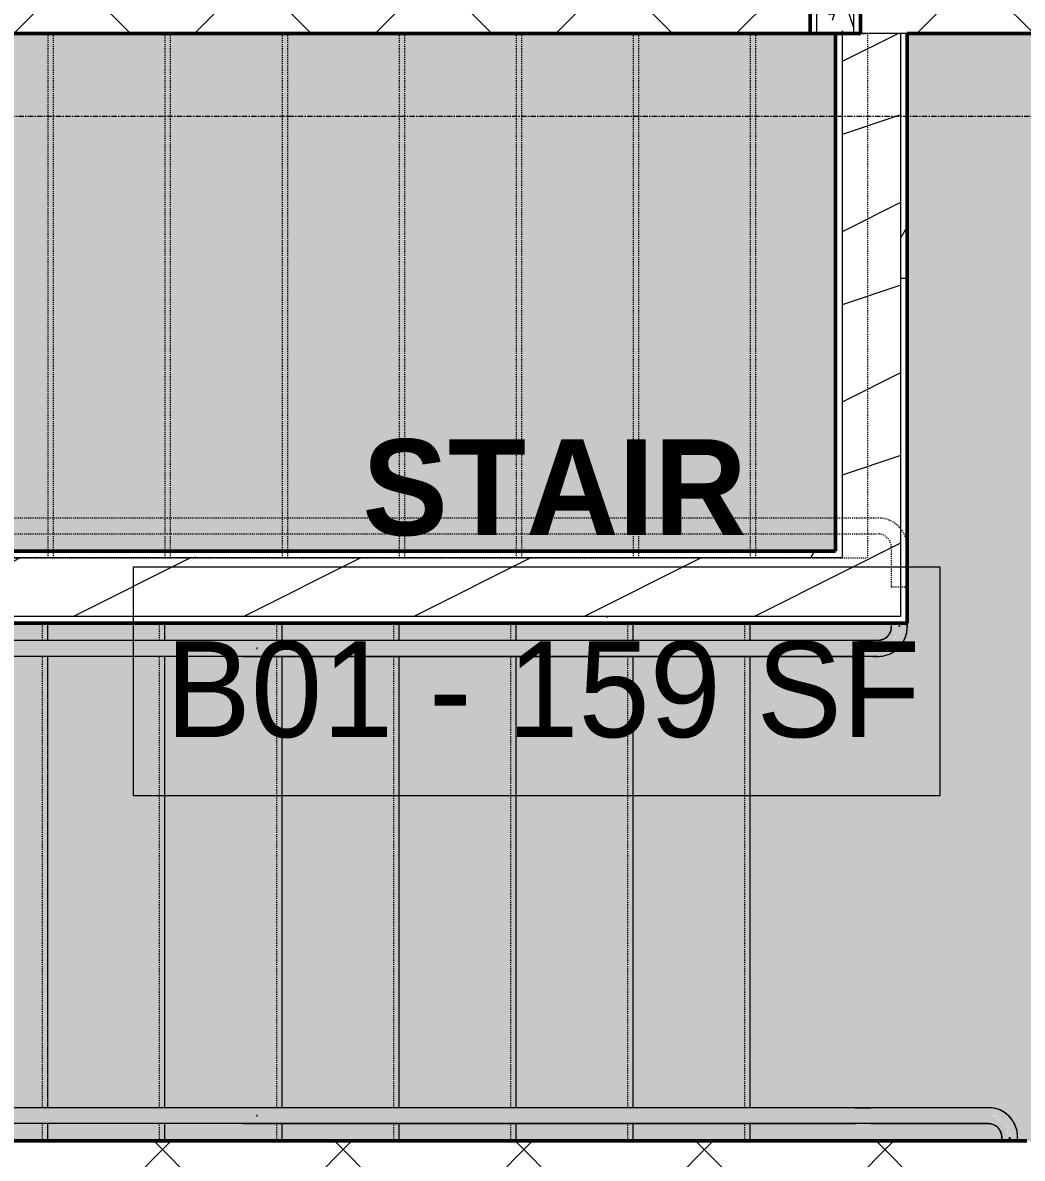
# Model space of a CAD drawing. Header units: inches. Extents: x -4218 to -1814, y 9706 to 12426.
# Drawn here: x -3729.7 to -3635.8, y 11437.4 to 11544 of the extents above; entities that cross this region are included whole.
import ezdxf

# ---------------------------------------------------------------- set-up
doc = ezdxf.new("R2010")
doc.units = ezdxf.units.IN
doc.header["$MEASUREMENT"] = 0
doc.linetypes.add('Grid Line 1_2_', pattern=[0.875, 0.5, -0.125, 0.125, -0.125])
doc.linetypes.add('Overhead 1_16_', pattern=[0.101562, 0.0625, -0.039062])
for name, color, linetype, lineweight in [('0-1', 7, 'Continuous', 5), ('0-5', 10, 'Continuous', 13), ('A-ANNO-DIMS', 211, 'Continuous', 9), ('A-ANNO-DIMS-96', 211, 'Continuous', 9), ('A-AREA-IDEN', 2, 'Continuous', 9), ('A-FLOR-HRAL-1', 55, 'Continuous', 9), ('A-FLOR-HRAL-2', 7, 'Continuous', 9), ('A-FLOR-HRAL-3', 7, 'Overhead 1_16_', 9), ('A-WALL', 113, 'Continuous', 13), ('A-WALL-1', 10, 'Continuous', 13), ('A-WALL-3', 250, 'Continuous', 50), ('A-WALL-PATT-1', 53, 'Continuous', 9), ('A-WALL-PATT-3', 252, 'Continuous', 9), ('A-WALL-PATT-4', 7, 'Continuous', 9), ('A-WALL-PATT-5', 111, 'Continuous', 9), ('I-WALL-1', 250, 'Continuous', 50), ('I-WALL-2', 2, 'Continuous', 50), ('S-GRID-1', 1, 'Grid Line 1_2_', 9), ('S-STRS-1', 21, 'Continuous', 5), ('S-STRS-2', 7, 'Continuous', 9), ('S-STRS-3', 7, 'Overhead 1_16_', 9), ('S-STRS-MBND-1', 7, 'Overhead 1_16_', 9)]:
    doc.layers.add(name, color=color, linetype=linetype, lineweight=lineweight)
doc.layers.add('A-AREA-PATT-1', color=7, linetype='Continuous', lineweight=9, transparency=1)
doc.styles.add('Century Gothic', font='ufonts.com_century-gothic.ttf', dxfattribs={"height": 9})
doc.styles.add('Century Gothic_B', font='GOTHICB.TTF', dxfattribs={"height": 9})
doc.dimstyles.new('OD__1_8__Tol__', dxfattribs={"dimscale": 12, "dimtxt": 9.397514, "dimasz": 1, "dimexe": 0.75, "dimexo": 0.5, "dimgap": 0.125, "dimtad": 1, "dimdec": 3, "dimrnd": 0.125, "dimzin": 3, "dimdsep": 46, "dimlunit": 4, "dimtxsty": 'Century Gothic', "dimblk1": 'OBLIQUE', "dimblk2": 'OBLIQUE', "dimsah": 1, "dimcen": 0.09, "dimdle": 0.75, "dimazin": 0, "dimtfac": 1, "dimtdec": 4, "dimtix": 1, "dimtmove": 0, "dimatfit": 3, "dimfxl": 1, "dimtvp": 1, "dimtfill": 1, "dimfrac": 2, "dimtolj": 1, "dimtzin": 0, "dimarcsym": 2})
pattern_1 = [(45, (0, 0), (-8.485281, 8.485281), []), (135, (0, 0), (-8.485281, -8.485281), [])]
pattern_2 = [(0, (0, 0), (30.72, 7.68), [1.267, -21.773, 1.267, -21.773, -122.88]), (0, (0, 0), (30.72, 7.68), [-46.08, 1.267, -44.813, 1.267, -21.773, -53.76]), (0, (0, 0), (30.72, 7.68), [-115.2, 1.267, -14.093, 1.267, -37.133]), (120, (11.52, 3.84), (-22.011075, 22.7643004), [1.267, -21.773, 1.267, -21.773, -122.88]), (120, (11.52, 3.84), (-22.011075, 22.7643004), [-46.08, 1.267, -44.813, 1.267, -21.773, -53.76]), (120, (11.52, 3.84), (-22.011075, 22.7643004), [-115.2, 1.267, -14.093, 1.267, -37.133]), (240, (15.36, 19.2), (-8.708925, -30.4443004), [1.267, -21.773, 1.267, -21.773, -122.88]), (240, (15.36, 19.2), (-8.708925, -30.4443004), [-46.08, 1.267, -44.813, 1.267, -21.773, -53.76]), (240, (15.36, 19.2), (-8.708925, -30.4443004), [-115.2, 1.267, -14.093, 1.267, -37.133])]
pattern_3 = [(216.87, (6.397, 15.994), (47.98094286, 31.9870857), [7.997, -71.971]), (206.565, (15.994, 11.196), (-15.993714, -15.9941327), [17.881, -17.881]), (198.435, (15.994, 3.199), (-31.9867405, -15.9938803), [10.115, -40.461])]

# ---------------------------------------------------------------- blocks, each defined once
blk = doc.blocks.new('CTR - 1st Phase - Shell_rvt-1-FLOOR PLAN - BASEMENT')
at = {"layer": 'S-GRID-1'}
blk.add_line((-1814.21, 11535.19), (-4168.71, 11535.19), dxfattribs=at)
blk = doc.blocks.new('Top Rail Type - Top Rail_Internal_-2365532-FLOOR PLAN - BASEMENT')
at = {"layer": 'A-FLOR-HRAL-1'}
blk.add_hatch(color=256, dxfattribs=at).paths.add_polyline_path([(-3707.66, 11441.26), (-3707.65, 11441.36), (-3707.66, 11441.29)], flags=0)
at = {"layer": 'A-FLOR-HRAL-2'}
for points in [[(-3694.32, 11441.25), (-3651.07, 11441.29), (-3651.08, 11441.44), (-3707.66, 11441.47), (-3707.65, 11441.36), (-3707.65, 11441.26), (-3694.32, 11441.25)], [(-3651.06, 11440.61), (-3650, 11440.64), (-3650, 11442.11), (-3651.06, 11442.08), (-3651.06, 11440.62)], [(-3638.95, 11441.27), (-3638.95, 11441.46), (-3650, 11441.46), (-3650, 11441.27), (-3639.45, 11441.27)], [(-3637, 11438.99), (-3636.87, 11438.99), (-3636.87, 11439.36), (-3637.04, 11439.36), (-3637.02, 11438.99)]]:
    blk.add_hatch(color=256, dxfattribs=at).paths.add_polyline_path(points, flags=0)
h = blk.add_hatch(color=256, dxfattribs=at)
h.paths.add_polyline_path([(-3637, 11439.36), (-3636.87, 11439.36), (-3636.89, 11439.89), (-3637.39, 11440.78), (-3637.41, 11440.79), (-3637.8, 11441.14), (-3637.92, 11441.18), (-3638.64, 11441.44), (-3638.95, 11441.44), (-3638.95, 11441.27), (-3638.14, 11441.06), (-3637.87, 11440.9), (-3637.78, 11440.83), (-3637.53, 11440.68), (-3637.26, 11440.15), (-3637.12, 11439.81), (-3637.09, 11439.59), (-3637.04, 11439.36)], flags=0)
h.paths.add_polyline_path([(-3636.41, 11440.42), (-3636.93, 11441.22), (-3636.78, 11440.97), (-3636.47, 11440.51)], flags=0)
h.paths.add_polyline_path([(-3637, 11441.31), (-3637.6, 11441.72), (-3637.04, 11441.33)], flags=0)
for p, q in [((-3651.46, 11442.11), (-3709.05, 11442.11)), ((-3707.65, 11441.29), (-3707.65, 11441.44)), ((-3638.95, 11442.11), (-3650, 11442.11)), ((-3709.05, 11440.61), (-3651.46, 11440.61)), ((-3650, 11440.61), (-3638.95, 11440.61)), ((-3637.7, 11439.36), (-3637.7, 11438.99)), ((-3636.2, 11438.99), (-3636.2, 11439.36))]:
    blk.add_line(p, q, dxfattribs=at)
at = {"layer": 'A-FLOR-HRAL-2', "flags": 128}
for points in [[(-3651.46, 11442.11), (-3651.37, 11442.11), (-3651.27, 11442.11), (-3651.17, 11442.11), (-3651.07, 11442.11), (-3650.97, 11442.11), (-3650.86, 11442.11), (-3650.76, 11442.11), (-3650.65, 11442.11), (-3650.55, 11442.11), (-3650.44, 11442.11), (-3650.33, 11442.11), (-3650.22, 11442.11), (-3650.11, 11442.11), (-3650, 11442.11), (-3650, 11442.11)], [(-3636.2, 11439.36), (-3636.2, 11439.47), (-3636.21, 11439.58), (-3636.22, 11439.69), (-3636.23, 11439.8), (-3636.25, 11439.91), (-3636.28, 11440.02), (-3636.31, 11440.12), (-3636.34, 11440.23), (-3636.38, 11440.33), (-3636.42, 11440.44), (-3636.46, 11440.54), (-3636.51, 11440.63), (-3636.56, 11440.73), (-3636.62, 11440.83), (-3636.68, 11440.92), (-3636.74, 11441.01), (-3636.81, 11441.09), (-3636.88, 11441.18), (-3636.96, 11441.26), (-3637.03, 11441.34), (-3637.11, 11441.41), (-3637.2, 11441.48), (-3637.28, 11441.55), (-3637.37, 11441.62), (-3637.46, 11441.68), (-3637.56, 11441.74), (-3637.65, 11441.79), (-3637.75, 11441.84), (-3637.85, 11441.89), (-3637.95, 11441.93), (-3638.06, 11441.97), (-3638.16, 11442), (-3638.27, 11442.03), (-3638.37, 11442.05), (-3638.48, 11442.07), (-3638.59, 11442.09), (-3638.7, 11442.1), (-3638.81, 11442.11), (-3638.92, 11442.11), (-3638.95, 11442.11)], [(-3650, 11440.61), (-3650.11, 11440.61), (-3650.22, 11440.61), (-3650.33, 11440.61), (-3650.44, 11440.61), (-3650.54, 11440.61), (-3650.65, 11440.61), (-3650.76, 11440.61), (-3650.86, 11440.61), (-3650.97, 11440.61), (-3651.07, 11440.61), (-3651.17, 11440.61), (-3651.27, 11440.61), (-3651.36, 11440.61), (-3651.46, 11440.61), (-3651.46, 11440.61)], [(-3638.95, 11440.61), (-3638.9, 11440.61), (-3638.85, 11440.61), (-3638.8, 11440.61), (-3638.75, 11440.6), (-3638.7, 11440.59), (-3638.65, 11440.58), (-3638.6, 11440.57), (-3638.56, 11440.55), (-3638.51, 11440.53), (-3638.46, 11440.52), (-3638.42, 11440.5), (-3638.37, 11440.47), (-3638.33, 11440.45), (-3638.28, 11440.42), (-3638.24, 11440.4), (-3638.2, 11440.37), (-3638.16, 11440.34), (-3638.12, 11440.3), (-3638.09, 11440.27), (-3638.05, 11440.24), (-3638.02, 11440.2), (-3637.99, 11440.16), (-3637.95, 11440.12), (-3637.92, 11440.08), (-3637.9, 11440.04), (-3637.87, 11440), (-3637.85, 11439.95), (-3637.82, 11439.91), (-3637.8, 11439.86), (-3637.78, 11439.82), (-3637.77, 11439.77), (-3637.75, 11439.72), (-3637.74, 11439.67), (-3637.73, 11439.63), (-3637.72, 11439.58), (-3637.71, 11439.53), (-3637.7, 11439.48), (-3637.7, 11439.43), (-3637.7, 11439.38), (-3637.7, 11439.36)]]:
    blk.add_lwpolyline(points, dxfattribs=at)
blk = doc.blocks.new('Top Rail Type - Top Rail_Internal_-V39-FLOOR PLAN - BASEMENT')
at = {"layer": 'A-FLOR-HRAL-2'}
blk.add_hatch(color=256, dxfattribs=at).paths.add_polyline_path([(-3749.12, 11440.61), (-3651.06, 11440.61), (-3651.08, 11441.29), (-3707.66, 11441.26), (-3707.64, 11441.47), (-3652.52, 11441.44), (-3651.06, 11441.46), (-3651.06, 11442.11), (-3749.82, 11442.11), (-3749.32, 11441.06)], flags=0)
h = blk.add_hatch(color=256, dxfattribs=at)
h.paths.add_polyline_path([(-3649.89, 11440.61), (-3638.95, 11440.61), (-3638.95, 11441.27), (-3650, 11441.27), (-3650, 11440.61)], flags=0)
h.paths.add_polyline_path([(-3649.89, 11441.46), (-3638.95, 11441.46), (-3638.95, 11442.11), (-3650, 11442.11), (-3650, 11441.46), (-3649.94, 11441.46)], flags=0)
h = blk.add_hatch(color=256, dxfattribs=at)
h.paths.add_polyline_path([(-3637.04, 11439.36), (-3637.26, 11440.15), (-3637.59, 11440.72), (-3638.4, 11441.17), (-3638.54, 11441.2), (-3638.78, 11441.24), (-3638.95, 11441.24), (-3638.95, 11440.61), (-3638.32, 11440.45), (-3637.87, 11439.99), (-3637.7, 11439.36), (-3637.09, 11439.36)], flags=0)
h.paths.add_polyline_path([(-3636.2, 11439.36), (-3636.41, 11440.42), (-3637.09, 11441.36), (-3637.9, 11441.91), (-3638.95, 11442.09), (-3638.95, 11441.44), (-3638.42, 11441.42), (-3637.92, 11441.18), (-3637.92, 11441.23), (-3637.58, 11440.97), (-3637.14, 11440.44), (-3637.06, 11440.22), (-3636.87, 11439.81), (-3636.87, 11439.36), (-3636.3, 11439.36)], flags=0)
h = blk.add_hatch(color=256, dxfattribs=at)
h.paths.add_polyline_path([(-3636.2, 11438.99), (-3636.2, 11439.36), (-3636.87, 11439.36), (-3636.87, 11438.99), (-3636.3, 11438.99)], flags=0)
h.paths.add_polyline_path([(-3637.7, 11438.99), (-3637.04, 11438.99), (-3637.04, 11439.36), (-3637.7, 11439.36)], flags=0)
for p, q in [((-3651.06, 11442.11), (-3749.82, 11442.11)), ((-3650, 11442.11), (-3651.06, 11442.11)), ((-3638.95, 11442.11), (-3650, 11442.11)), ((-3651.06, 11440.61), (-3749.12, 11440.61)), ((-3650, 11440.61), (-3651.06, 11440.61)), ((-3638.95, 11440.61), (-3650, 11440.61)), ((-3637.7, 11438.99), (-3637.7, 11439.36)), ((-3636.2, 11438.99), (-3636.2, 11439.36))]:
    blk.add_line(p, q, dxfattribs=at)
for radius in [2.75, 1.25]:
    blk.add_arc((-3638.95, 11439.36), radius, 0, 90, dxfattribs=at)
blk = doc.blocks.new('Top Rail Type - Top Rail_Internal_-2388295-FLOOR PLAN - BASEMENT')
at = {"layer": 'A-FLOR-HRAL-1'}
blk.add_hatch(color=256, dxfattribs=at).paths.add_polyline_path([(-3707.66, 11485.13), (-3707.65, 11485.24), (-3707.66, 11485.16)], flags=0)
at = {"layer": 'A-FLOR-HRAL-2'}
h = blk.add_hatch(color=256, dxfattribs=at)
h.paths.add_polyline_path([(-3647.38, 11485.29), (-3647.05, 11485.75), (-3647.31, 11485.4)], flags=0)
h.paths.add_polyline_path([(-3648.27, 11484.7), (-3647.43, 11485.26), (-3647.83, 11485), (-3648.17, 11484.76)], flags=0)
h.paths.add_polyline_path([(-3648.91, 11485.16), (-3648.79, 11485.19), (-3647.91, 11485.68), (-3647.9, 11485.7), (-3647.54, 11486.09), (-3647.51, 11486.21), (-3647.23, 11486.95), (-3647.24, 11487.24), (-3647.41, 11487.24), (-3647.63, 11486.43), (-3647.73, 11486.21), (-3647.84, 11486.09), (-3648.08, 11485.78), (-3648.54, 11485.55), (-3648.88, 11485.41), (-3649.08, 11485.38), (-3649.32, 11485.33), (-3649.32, 11485.16), (-3649.01, 11485.16)], flags=0)
for points in [[(-3647.32, 11487.24), (-3647.23, 11487.24), (-3647.25, 11487.61), (-3647.41, 11487.61), (-3647.38, 11487.24)], [(-3649.75, 11484.49), (-3649.75, 11485.99), (-3650.81, 11485.95), (-3650.81, 11484.49), (-3649.89, 11484.49)], [(-3694.32, 11485.13), (-3650.82, 11485.16), (-3650.83, 11485.32), (-3707.66, 11485.35), (-3707.65, 11485.24), (-3707.65, 11485.13), (-3694.32, 11485.13)], [(-3649.32, 11485.14), (-3649.32, 11485.34), (-3649.75, 11485.32), (-3649.75, 11485.14), (-3649.54, 11485.14)]]:
    blk.add_hatch(color=256, dxfattribs=at).paths.add_polyline_path(points, flags=0)
for p, q in [((-3648.07, 11487.61), (-3648.07, 11487.24)), ((-3646.57, 11487.24), (-3646.57, 11487.61)), ((-3651.21, 11485.99), (-3709.05, 11485.99)), ((-3649.32, 11485.99), (-3649.75, 11485.99)), ((-3707.65, 11485.16), (-3707.65, 11485.32)), ((-3709.05, 11484.49), (-3651.21, 11484.49)), ((-3649.75, 11484.49), (-3649.32, 11484.49))]:
    blk.add_line(p, q, dxfattribs=at)
at = {"layer": 'A-FLOR-HRAL-2', "flags": 128}
for points in [[(-3649.32, 11484.49), (-3649.21, 11484.49), (-3649.1, 11484.5), (-3648.99, 11484.51), (-3648.89, 11484.52), (-3648.78, 11484.54), (-3648.67, 11484.57), (-3648.56, 11484.6), (-3648.46, 11484.63), (-3648.35, 11484.67), (-3648.25, 11484.71), (-3648.15, 11484.75), (-3648.05, 11484.8), (-3647.96, 11484.85), (-3647.86, 11484.91), (-3647.77, 11484.97), (-3647.68, 11485.03), (-3647.59, 11485.1), (-3647.51, 11485.17), (-3647.43, 11485.25), (-3647.35, 11485.32), (-3647.28, 11485.4), (-3647.2, 11485.49), (-3647.14, 11485.57), (-3647.07, 11485.66), (-3647.01, 11485.75), (-3646.95, 11485.85), (-3646.9, 11485.94), (-3646.85, 11486.04), (-3646.8, 11486.14), (-3646.76, 11486.24), (-3646.72, 11486.35), (-3646.69, 11486.45), (-3646.66, 11486.56), (-3646.63, 11486.66), (-3646.61, 11486.77), (-3646.6, 11486.88), (-3646.59, 11486.99), (-3646.58, 11487.1), (-3646.57, 11487.21), (-3646.57, 11487.24)], [(-3648.07, 11487.24), (-3648.07, 11487.19), (-3648.08, 11487.14), (-3648.08, 11487.09), (-3648.09, 11487.04), (-3648.1, 11486.99), (-3648.11, 11486.94), (-3648.12, 11486.89), (-3648.14, 11486.85), (-3648.15, 11486.8), (-3648.17, 11486.75), (-3648.19, 11486.71), (-3648.21, 11486.66), (-3648.24, 11486.62), (-3648.26, 11486.58), (-3648.29, 11486.53), (-3648.32, 11486.49), (-3648.35, 11486.45), (-3648.38, 11486.42), (-3648.42, 11486.38), (-3648.45, 11486.34), (-3648.49, 11486.31), (-3648.53, 11486.28), (-3648.57, 11486.24), (-3648.61, 11486.22), (-3648.65, 11486.19), (-3648.69, 11486.16), (-3648.73, 11486.14), (-3648.78, 11486.11), (-3648.82, 11486.09), (-3648.87, 11486.07), (-3648.92, 11486.06), (-3648.97, 11486.04), (-3649.01, 11486.03), (-3649.06, 11486.02), (-3649.11, 11486.01), (-3649.16, 11486), (-3649.21, 11485.99), (-3649.26, 11485.99), (-3649.31, 11485.99), (-3649.32, 11485.99)], [(-3651.21, 11485.99), (-3651.12, 11485.99), (-3651.02, 11485.99), (-3650.92, 11485.99), (-3650.82, 11485.99), (-3650.72, 11485.99), (-3650.61, 11485.99), (-3650.51, 11485.99), (-3650.4, 11485.99), (-3650.3, 11485.99), (-3650.19, 11485.99), (-3650.08, 11485.99), (-3649.97, 11485.99), (-3649.86, 11485.99), (-3649.75, 11485.99), (-3649.75, 11485.99)], [(-3649.75, 11484.49), (-3649.86, 11484.49), (-3649.97, 11484.49), (-3650.08, 11484.49), (-3650.19, 11484.49), (-3650.29, 11484.49), (-3650.4, 11484.49), (-3650.51, 11484.49), (-3650.61, 11484.49), (-3650.72, 11484.49), (-3650.82, 11484.49), (-3650.92, 11484.49), (-3651.02, 11484.49), (-3651.11, 11484.49), (-3651.21, 11484.49), (-3651.21, 11484.49)]]:
    blk.add_lwpolyline(points, dxfattribs=at)
blk = doc.blocks.new('Top Rail Type - Top Rail_Internal_-V41-FLOOR PLAN - BASEMENT')
at = {"layer": 'A-FLOR-HRAL-2'}
h = blk.add_hatch(color=256, dxfattribs=at)
h.paths.add_polyline_path([(-3649.32, 11484.49), (-3648.27, 11484.7), (-3647.38, 11485.29), (-3646.78, 11486.19), (-3646.57, 11487.24), (-3647.23, 11487.24), (-3647.27, 11486.7), (-3647.31, 11486.71), (-3647.67, 11485.92), (-3648.05, 11485.58), (-3648.42, 11485.35), (-3648.59, 11485.29), (-3648.91, 11485.16), (-3649.32, 11485.16), (-3649.32, 11484.62)], flags=0)
h.paths.add_polyline_path([(-3649.32, 11485.33), (-3648.54, 11485.55), (-3647.97, 11485.89), (-3647.52, 11486.69), (-3647.49, 11486.78), (-3647.45, 11487.07), (-3647.45, 11487.24), (-3648.07, 11487.24), (-3648.24, 11486.61), (-3648.7, 11486.16), (-3649.32, 11485.99), (-3649.32, 11485.38)], flags=0)
h = blk.add_hatch(color=256, dxfattribs=at)
h.paths.add_polyline_path([(-3646.57, 11487.24), (-3646.57, 11487.61), (-3647.23, 11487.61), (-3647.2, 11487.24), (-3646.71, 11487.24)], flags=0)
h.paths.add_polyline_path([(-3647.41, 11487.24), (-3647.45, 11487.61), (-3648.07, 11487.61), (-3648.07, 11487.24), (-3647.45, 11487.24)], flags=0)
blk.add_hatch(color=256, dxfattribs=at).paths.add_polyline_path([(-3759.84, 11484.49), (-3650.81, 11484.49), (-3650.83, 11485.16), (-3707.66, 11485.13), (-3707.64, 11485.35), (-3652.27, 11485.32), (-3650.81, 11485.34), (-3650.81, 11485.99), (-3759.84, 11485.99)], flags=0)
h = blk.add_hatch(color=256, dxfattribs=at)
h.paths.add_polyline_path([(-3649.32, 11484.49), (-3649.32, 11485.14), (-3649.75, 11485.14), (-3649.75, 11484.49)], flags=0)
h.paths.add_polyline_path([(-3649.75, 11485.34), (-3649.32, 11485.38), (-3649.32, 11485.99), (-3649.75, 11485.99), (-3649.75, 11485.36)], flags=0)
for p, q in [((-3648.07, 11487.61), (-3648.07, 11487.24)), ((-3646.57, 11487.61), (-3646.57, 11487.24)), ((-3650.81, 11485.99), (-3759.84, 11485.99)), ((-3649.75, 11485.99), (-3650.81, 11485.99)), ((-3649.32, 11485.99), (-3649.75, 11485.99)), ((-3650.81, 11484.49), (-3759.84, 11484.49)), ((-3649.75, 11484.49), (-3650.81, 11484.49)), ((-3649.32, 11484.49), (-3649.75, 11484.49))]:
    blk.add_line(p, q, dxfattribs=at)
for radius in [1.25, 2.75]:
    blk.add_arc((-3649.32, 11487.24), radius, 270, 0, dxfattribs=at)
at = {"layer": 'A-FLOR-HRAL-3'}
for p, q in [((-3772.76, 11497.49), (-3650.81, 11497.49)), ((-3650.81, 11497.49), (-3649.75, 11497.49)), ((-3649.75, 11497.49), (-3649.32, 11497.49)), ((-3772.76, 11495.99), (-3650.81, 11495.99)), ((-3650.81, 11495.99), (-3649.75, 11495.99)), ((-3649.75, 11495.99), (-3649.32, 11495.99)), ((-3648.07, 11494.74), (-3648.07, 11490.99)), ((-3646.57, 11494.74), (-3646.57, 11490.99)), ((-3646.57, 11490.99), (-3648.07, 11490.99))]:
    blk.add_line(p, q, dxfattribs=at)
for radius in [2.75, 1.25]:
    blk.add_arc((-3649.32, 11494.74), radius, 0, 90, dxfattribs=at)
blk = doc.blocks.new('CTR - 1st Phase -Stairs _ Elevators_rvt-1-FLOOR PLAN - BASEMENT')
at = {"layer": 'A-WALL-PATT-1'}
h = blk.add_hatch(dxfattribs=at)
h.set_pattern_fill('FP_38', color=256, style=0, pattern_type=2)
h.set_pattern_definition(pattern_3)
h.paths.add_polyline_path([(-3647.2, 11488.24), (-3647.2, 11542.99), (-3652.7, 11542.99), (-3652.7, 11488.24), (-3649.89, 11488.24)], flags=0)
h = blk.add_hatch(dxfattribs=at)
h.set_pattern_fill('FP_38', color=256, style=0, pattern_type=2)
h.set_pattern_definition(pattern_3)
h.paths.add_polyline_path([(-3770.7, 11488.24), (-3652.7, 11488.24), (-3652.7, 11493.74), (-3770.7, 11493.74)], flags=0)
at = {"layer": 'A-WALL-PATT-3'}
h = blk.add_hatch(dxfattribs=at)
h.set_pattern_fill('FP_32', color=256, style=0, pattern_type=2)
h.set_pattern_definition(pattern_1)
h.paths.add_polyline_path([(-3599.32, 11542.99), (-3583.32, 11542.99), (-3583.32, 11550.99), (-3651.58, 11550.99), (-3651.58, 11549.96), (-3650.96, 11549.09), (-3650.96, 11542.99), (-3635.81, 11542.99)], flags=0)
h.paths.add_polyline_path([(-3734.31, 11542.99), (-3653.32, 11542.99), (-3655.71, 11545.71), (-3655.71, 11550.99), (-3819.32, 11550.99), (-3819.32, 11542.99), (-3801.84, 11542.99)], flags=0)
h = blk.add_hatch(dxfattribs=at)
h.set_pattern_fill('FP_32', color=256, style=0, pattern_type=2)
h.set_pattern_definition(pattern_1)
h.paths.add_polyline_path([(-3583.32, 11430.99), (-3583.32, 11438.99), (-3595.32, 11438.99), (-3595.32, 11430.99), (-3594.03, 11430.99)], flags=0)
h.paths.add_polyline_path([(-3801.84, 11430.99), (-3635.32, 11430.99), (-3635.32, 11438.99), (-3819.32, 11438.99), (-3819.32, 11430.99)], flags=0)
at = {"layer": 'A-WALL-PATT-4'}
h = blk.add_hatch(dxfattribs=at)
h.set_pattern_fill('FP_35', color=256, style=0, pattern_type=2)
h.set_pattern_definition(pattern_2)
h.paths.add_polyline_path([(-3647.2, 11487.61), (-3646.57, 11487.61), (-3646.57, 11542.99), (-3647.2, 11542.99), (-3647.2, 11487.86)], flags=0)
h = blk.add_hatch(dxfattribs=at)
h.set_pattern_fill('FP_35', color=256, style=0, pattern_type=2)
h.set_pattern_definition(pattern_2)
h.paths.add_polyline_path([(-3770.7, 11488.24), (-3770.7, 11493.74), (-3653.32, 11493.74), (-3653.32, 11494.36), (-3771.32, 11494.36), (-3771.32, 11488.24)], flags=0)
h = blk.add_hatch(dxfattribs=at)
h.set_pattern_fill('FP_35', color=256, style=0, pattern_type=2)
h.set_pattern_definition(pattern_2)
h.paths.add_polyline_path([(-3647.21, 11487.61), (-3647.2, 11487.61), (-3647.2, 11488.24), (-3771.32, 11488.24), (-3771.32, 11487.61), (-3649.89, 11487.61)], flags=0)
at = {"layer": 'S-STRS-1'}
h = blk.add_hatch(color=256, dxfattribs=at)
h.paths.add_polyline_path([(-3734.31, 11438.99), (-3727.32, 11438.99), (-3727.32, 11440.61), (-3738.32, 11440.61), (-3738.32, 11438.99)], flags=0)
h.paths.add_polyline_path([(-3738.32, 11442.11), (-3727.32, 11442.11), (-3727.32, 11484.49), (-3738.32, 11484.49), (-3738.32, 11475.3)], flags=0)
h.paths.add_polyline_path([(-3738.32, 11485.99), (-3727.32, 11485.99), (-3727.32, 11487.61), (-3738.32, 11487.61)], flags=0)
h = blk.add_hatch(color=256, dxfattribs=at)
h.paths.add_polyline_path([(-3727.32, 11438.99), (-3716.32, 11438.99), (-3716.32, 11440.61), (-3727.32, 11440.61)], flags=0)
h.paths.add_polyline_path([(-3717.42, 11442.11), (-3716.32, 11442.11), (-3716.32, 11484.49), (-3727.32, 11484.49), (-3727.32, 11442.11)], flags=0)
h.paths.add_polyline_path([(-3727.32, 11485.99), (-3716.32, 11485.99), (-3716.32, 11487.61), (-3727.32, 11487.61)], flags=0)
h = blk.add_hatch(color=256, dxfattribs=at)
h.paths.add_polyline_path([(-3708.76, 11438.99), (-3705.32, 11438.99), (-3705.32, 11440.61), (-3716.32, 11440.61), (-3716.32, 11438.99), (-3708.98, 11438.99)], flags=0)
h.paths.add_polyline_path([(-3709.05, 11442.11), (-3705.32, 11442.11), (-3705.32, 11484.49), (-3716.32, 11484.49), (-3716.32, 11442.11), (-3709.34, 11442.11)], flags=0)
h.paths.add_polyline_path([(-3716.32, 11485.99), (-3705.32, 11485.99), (-3705.32, 11487.61), (-3716.32, 11487.61)], flags=0)
h = blk.add_hatch(color=256, dxfattribs=at)
h.paths.add_polyline_path([(-3705.32, 11438.99), (-3694.32, 11438.99), (-3694.32, 11440.61), (-3705.32, 11440.61)], flags=0)
h.paths.add_polyline_path([(-3705.32, 11442.11), (-3694.32, 11442.11), (-3694.32, 11484.49), (-3705.32, 11484.49), (-3705.32, 11445.56)], flags=0)
h.paths.add_polyline_path([(-3694.32, 11485.99), (-3694.32, 11487.61), (-3705.32, 11487.61), (-3705.32, 11485.99), (-3700.54, 11485.99)], flags=0)
h = blk.add_hatch(color=256, dxfattribs=at)
h.paths.add_polyline_path([(-3694.32, 11438.99), (-3683.32, 11438.99), (-3683.32, 11440.61), (-3694.32, 11440.61)], flags=0)
h.paths.add_polyline_path([(-3683.32, 11442.11), (-3683.32, 11484.49), (-3694.32, 11484.49), (-3694.32, 11442.11)], flags=0)
h.paths.add_polyline_path([(-3683.32, 11485.99), (-3683.32, 11487.61), (-3694.32, 11487.61), (-3694.32, 11485.99)], flags=0)
h = blk.add_hatch(color=256, dxfattribs=at)
h.paths.add_polyline_path([(-3683.32, 11438.99), (-3672.32, 11438.99), (-3672.32, 11440.61), (-3683.32, 11440.61)], flags=0)
h.paths.add_polyline_path([(-3672.32, 11442.11), (-3672.32, 11484.49), (-3683.32, 11484.49), (-3683.32, 11442.11)], flags=0)
h.paths.add_polyline_path([(-3683.32, 11485.99), (-3672.32, 11485.99), (-3672.32, 11487.61), (-3683.32, 11487.61)], flags=0)
h = blk.add_hatch(color=256, dxfattribs=at)
h.paths.add_polyline_path([(-3672.32, 11438.99), (-3661.32, 11438.99), (-3661.32, 11440.61), (-3672.32, 11440.61)], flags=0)
h.paths.add_polyline_path([(-3661.32, 11442.11), (-3661.32, 11484.49), (-3672.32, 11484.49), (-3672.32, 11442.11), (-3666.78, 11442.11)], flags=0)
h.paths.add_polyline_path([(-3672.32, 11485.99), (-3661.32, 11485.99), (-3661.32, 11487.61), (-3672.32, 11487.61)], flags=0)
at = {"layer": 'A-WALL-1'}
for p, q in [((-3652.7, 11542.99), (-3653.32, 11542.99)), ((-3647.2, 11542.99), (-3652.7, 11542.99)), ((-3652.7, 11542.99), (-3652.7, 11493.74)), ((-3646.57, 11542.99), (-3647.2, 11542.99)), ((-3647.2, 11542.99), (-3647.2, 11488.24)), ((-3653.32, 11493.74), (-3770.7, 11493.74)), ((-3652.7, 11493.74), (-3653.32, 11493.74)), ((-3653.32, 11488.24), (-3770.7, 11488.24)), ((-3652.7, 11488.24), (-3653.32, 11488.24)), ((-3647.2, 11488.24), (-3652.7, 11488.24))]:
    blk.add_line(p, q, dxfattribs=at)
at = {"layer": 'A-WALL-3'}
for p, q in [((-3819.32, 11542.99), (-3653.32, 11542.99)), ((-3646.57, 11542.99), (-3587.32, 11542.99)), ((-3635.32, 11438.99), (-3819.32, 11438.99))]:
    blk.add_line(p, q, dxfattribs=at)
at = {"layer": 'I-WALL-1'}
for p, q in [((-3653.32, 11542.99), (-3653.32, 11494.36)), ((-3646.57, 11487.61), (-3646.57, 11542.99)), ((-3653.32, 11494.36), (-3771.32, 11494.36)), ((-3771.32, 11487.61), (-3653.32, 11487.61)), ((-3653.32, 11487.61), (-3647.2, 11487.61)), ((-3647.2, 11487.61), (-3646.57, 11487.61))]:
    blk.add_line(p, q, dxfattribs=at)
at = {"layer": 'S-STRS-2'}
for p, q in [((-3727.32, 11485.99), (-3727.32, 11487.61)), ((-3716.32, 11485.99), (-3716.32, 11487.61)), ((-3705.32, 11485.99), (-3705.32, 11487.61)), ((-3694.32, 11485.99), (-3694.32, 11487.61)), ((-3683.32, 11485.99), (-3683.32, 11487.61)), ((-3672.32, 11485.99), (-3672.32, 11487.61)), ((-3661.32, 11485.99), (-3661.32, 11487.61)), ((-3727.32, 11442.11), (-3727.32, 11484.49)), ((-3716.32, 11442.11), (-3716.32, 11484.49)), ((-3705.32, 11442.11), (-3705.32, 11484.49)), ((-3694.32, 11442.11), (-3694.32, 11484.49)), ((-3683.32, 11442.11), (-3683.32, 11484.49)), ((-3672.32, 11442.11), (-3672.32, 11484.49)), ((-3661.32, 11442.11), (-3661.32, 11484.49)), ((-3727.32, 11438.99), (-3727.32, 11440.61)), ((-3716.32, 11438.99), (-3716.32, 11440.61)), ((-3705.32, 11438.99), (-3705.32, 11440.61)), ((-3694.32, 11438.99), (-3694.32, 11440.61)), ((-3683.32, 11438.99), (-3683.32, 11440.61)), ((-3672.32, 11438.99), (-3672.32, 11440.61)), ((-3661.32, 11438.99), (-3661.32, 11440.61))]:
    blk.add_line(p, q, dxfattribs=at)
at = {"layer": 'S-STRS-3'}
for p, q in [((-3727.82, 11485.99), (-3727.82, 11487.61)), ((-3716.82, 11485.99), (-3716.82, 11487.61)), ((-3705.82, 11485.99), (-3705.82, 11487.61)), ((-3694.82, 11485.99), (-3694.82, 11487.61)), ((-3683.82, 11485.99), (-3683.82, 11487.61)), ((-3672.82, 11485.99), (-3672.82, 11487.61)), ((-3661.82, 11485.99), (-3661.82, 11487.61)), ((-3727.82, 11442.11), (-3727.82, 11484.49)), ((-3716.82, 11442.11), (-3716.82, 11484.49)), ((-3705.82, 11442.11), (-3705.82, 11484.49)), ((-3694.82, 11442.11), (-3694.82, 11484.49)), ((-3683.82, 11442.11), (-3683.82, 11484.49)), ((-3672.82, 11442.11), (-3672.82, 11484.49)), ((-3661.82, 11442.11), (-3661.82, 11484.49)), ((-3727.82, 11438.99), (-3727.82, 11440.61)), ((-3716.82, 11438.99), (-3716.82, 11440.61)), ((-3705.82, 11438.99), (-3705.82, 11440.61)), ((-3694.82, 11438.99), (-3694.82, 11440.61)), ((-3683.82, 11438.99), (-3683.82, 11440.61)), ((-3672.82, 11438.99), (-3672.82, 11440.61)), ((-3661.82, 11438.99), (-3661.82, 11440.61))]:
    blk.add_line(p, q, dxfattribs=at)
at = {"layer": 'S-STRS-MBND-1'}
for p, q in [((-3760.32, 11542.99), (-3650.32, 11542.99)), ((-3727.32, 11542.99), (-3727.32, 11493.74)), ((-3726.82, 11542.99), (-3726.82, 11493.74)), ((-3716.32, 11542.99), (-3716.32, 11493.74)), ((-3715.82, 11542.99), (-3715.82, 11493.74)), ((-3705.32, 11542.99), (-3705.32, 11493.74)), ((-3704.82, 11542.99), (-3704.82, 11493.74)), ((-3694.32, 11542.99), (-3694.32, 11493.74)), ((-3693.82, 11542.99), (-3693.82, 11493.74)), ((-3683.32, 11542.99), (-3683.32, 11493.74)), ((-3682.82, 11542.99), (-3682.82, 11493.74)), ((-3672.32, 11542.99), (-3672.32, 11493.74)), ((-3671.82, 11542.99), (-3671.82, 11493.74)), ((-3661.32, 11542.99), (-3661.32, 11493.74)), ((-3660.82, 11542.99), (-3660.82, 11493.74)), ((-3650.32, 11542.99), (-3650.32, 11493.74)), ((-3760.32, 11493.74), (-3650.32, 11493.74))]:
    blk.add_line(p, q, dxfattribs=at)
at = {"layer": '0-5'}
for name in ['Top Rail Type - Top Rail_Internal_-V41-FLOOR PLAN - BASEMENT', 'Top Rail Type - Top Rail_Internal_-2388295-FLOOR PLAN - BASEMENT', 'Top Rail Type - Top Rail_Internal_-V39-FLOOR PLAN - BASEMENT', 'Top Rail Type - Top Rail_Internal_-2365532-FLOOR PLAN - BASEMENT']:
    blk.add_blockref(name, (0, 0), dxfattribs=at)
blk = doc.blocks.new('DIMBLOCK13-FLOOR PLAN - BASEMENT')
at = {"layer": 'A-ANNO-DIMS-96'}
for p, q in [((-3045.16, 12098.19), (-3045.16, 9880.19)), ((-2832.12, 12089.19), (-3054.16, 12089.19)), ((-3045.16, 12089.19), (-2832.12, 12089.19)), ((-3813.32, 9889.19), (-3036.16, 9889.19)), ((-3045.16, 9889.19), (-3813.32, 9889.19))]:
    blk.add_line(p, q, dxfattribs=at)
at = {"layer": 'A-ANNO-DIMS-96', "lineweight": 50}
for p, q in [((-3045.16, 12089.19), (-3051.16, 12095.19)), ((-3045.16, 12089.19), (-3039.16, 12083.19)), ((-3045.16, 9889.19), (-3051.16, 9895.19)), ((-3045.16, 9889.19), (-3039.16, 9883.19))]:
    blk.add_line(p, q, dxfattribs=at)
at = {"layer": 'A-ANNO-DIMS-96', "color": 0, "insert": (-3058.19, 10966.44), "char_height": 9, "width": 54.5951, "attachment_point": 1, "rotation": 90, "line_spacing_factor": 0.984502, "style": 'Century Gothic', "bg_fill": 3, "box_fill_scale": 1.25, "bg_fill_color": 256, "bg_fill_true_color": 13158600, "bg_fill_transparency": 0}
blk.add_mtext('183\' - 4"', dxfattribs=at)
blk = doc.blocks.new('_Oblique')
at = {"color": 0, "linetype": 'ByBlock', "lineweight": -2}
blk.add_line((-0.5, -0.5), (0.5, 0.5), dxfattribs=at)

msp = doc.modelspace()

# ---------------------------------------------------------------- hatches: boundary and pattern name
at = {"layer": 'A-AREA-PATT-1'}
h = msp.add_hatch(color=256, dxfattribs=at)
h.paths.add_polyline_path([(-3597.32374, 11438.9894), (-3587.32374, 11438.9894), (-3587.32374, 11542.9894), (-3646.57374, 11542.9894), (-3646.59929, 11487.11092), (-3646.84181, 11486.08968), (-3647.30639, 11485.38185), (-3647.47857, 11485.21641), (-3647.82528, 11484.97675), (-3648.36809, 11484.6776), (-3649.32374, 11484.4894), (-3661.32374, 11484.4894), (-3661.32374, 11442.1144), (-3638.82026, 11442.08884), (-3637.79654, 11441.84479), (-3637.05121, 11441.34605), (-3636.87582, 11441.15554), (-3636.66354, 11440.83407), (-3636.38694, 11440.32005), (-3636.19874, 11439.3644), (-3636.16791, 11438.9894), (-3599.07374, 11438.9894), (-3599.07374, 11473.9894), (-3597.32374, 11473.9894), (-3597.32374, 11442.9894)], flags=0)
h.paths.add_polyline_path([(-3754.74293, 11438.9894), (-3748.35808, 11438.9894), (-3757.93913, 11459.53601), (-3764.93889, 11461.23717), (-3754.74293, 11465.99162), (-3761.74269, 11467.69278), (-3771.03229, 11487.6144), (-3771.32374, 11487.6144), (-3771.32374, 11494.3644), (-3653.32374, 11494.3644), (-3653.32374, 11542.9894), (-3819.32374, 11542.9894), (-3819.28802, 11438.9894), (-3757.93913, 11438.9894)], flags=0)
h.paths.add_polyline_path([(-3650.43537, 11438.9894), (-3637.69874, 11438.9894), (-3637.74214, 11439.52637), (-3637.9263, 11440.04949), (-3638.40753, 11440.46938), (-3638.94874, 11440.6144), (-3661.32374, 11440.6144), (-3661.32374, 11438.9894), (-3650.7588, 11438.9894)], flags=0)
h.paths.add_polyline_path([(-3650.26835, 11485.97499), (-3649.89287, 11485.9894), (-3649.16177, 11486.0328), (-3648.63864, 11486.21696), (-3648.21875, 11486.69819), (-3648.07374, 11487.2394), (-3648.11714, 11487.6144), (-3661.32374, 11487.6144), (-3661.32374, 11485.9894), (-3650.42937, 11485.97659)], flags=0)
at = {"layer": 'A-WALL-PATT-5'}
h = msp.add_hatch(dxfattribs=at)
h.set_pattern_fill('FP_36', color=256, style=0, pattern_type=2)
h.set_pattern_definition([(161.57, (0.48, 0.48), (-3.83995378, -1.544e-05), [0, -27.322, 3.034, 0]), (18.43, (-0.48, 0.48), (-3.83995378, 1.544e-05), [0, -27.322, 3.034, 0]), (108.43, (0.48, 0.48), (1.919622, -9.60052459), [9.106, -21.25]), (71.57, (-0.48, 0.48), (1.919622, 9.60052459), [9.106, -21.25])])
h.paths.add_polyline_path([(-3652.32374, 11542.9894), (-3651.58346, 11542.9894), (-3651.58346, 11775.01132), (-3652.32374, 11774.9894), (-3652.32374, 11550.9894), (-3655.08346, 11550.9894), (-3655.08346, 11545.00051), (-3653.32374, 11542.9894)], flags=0)
h.paths.add_polyline_path([(-3655.08346, 11774.9894), (-3652.32374, 11774.9894), (-3655.08346, 11775.22179)], flags=0)
h = msp.add_hatch(dxfattribs=at)
h.set_pattern_fill('FP_35', color=256, style=0, pattern_type=2)
h.set_pattern_definition(pattern_2)
h.paths.add_polyline_path([(-3650.95846, 11542.9894), (-3650.95846, 11549.08988), (-3651.58346, 11549.95945), (-3651.58346, 11542.9894)], flags=0)
h.paths.add_polyline_path([(-3650.95846, 11550.9894), (-3650.95846, 11774.9894), (-3651.58346, 11774.9894), (-3651.58346, 11550.9894)], flags=0)

# ---------------------------------------------------------------- linework, layer by layer
at = {"layer": 'A-WALL'}
for p, q in [((-3655.08346, 11542.9894), (-3655.08346, 11777.1769)), ((-3651.58346, 11542.9894), (-3651.58346, 11777.1769))]:
    msp.add_line(p, q, dxfattribs=at)
at = {"layer": 'I-WALL-2'}
for p, q in [((-3655.70846, 11777.1769), (-3655.70846, 11542.9894)), ((-3650.95846, 11542.9894), (-3650.95846, 11777.1769)), ((-3655.70846, 11542.9894), (-3650.95846, 11542.9894))]:
    msp.add_line(p, q, dxfattribs=at)

# ---------------------------------------------------------------- block references
at = {"layer": '0-1'}
for name in ['CTR - 1st Phase - Shell_rvt-1-FLOOR PLAN - BASEMENT', 'CTR - 1st Phase -Stairs _ Elevators_rvt-1-FLOOR PLAN - BASEMENT']:
    msp.add_blockref(name, (0, 0), dxfattribs=at)

# ---------------------------------------------------------------- next in the draw order: dimensions: what is measured, and where the dimension line sits
at = {"layer": 'A-ANNO-DIMS'}
dim = msp.add_linear_dim(base=(-3045.15688, 9889.1894), p1=(-2826.12374, 12089.1894), p2=(-3819.32374, 9889.1894), angle=90, dimstyle='OD__1_8__Tol__', override={"dimpost": '<>', "dimfxl": 2413.803273}, dxfattribs=at)
dim.commit()
dim.dimension.update_dxf_attribs({"geometry": 'DIMBLOCK13-FLOOR PLAN - BASEMENT', "text_midpoint": (-3051.38326, 10989.1894)})

# ---------------------------------------------------------------- next in the draw order: linework, layer by layer
at = {"layer": 'A-AREA-IDEN', "flags": 128}
msp.add_lwpolyline([(-3719.26783, 11492.90512), (-3643.49776, 11492.90512), (-3643.49776, 11471.40905), (-3719.26783, 11471.40905)], close=True, dxfattribs=at)

# ---------------------------------------------------------------- next in the draw order: texts
at = {"layer": 'A-AREA-IDEN', "char_height": 9, "attachment_point": 1}
for s, insert, width, style in [('STAIR', (-3697.76705, 11504.87327), 39.39, 'Century Gothic_B'), ('B01 - 159 SF', (-3716.26783, 11485.90512), 84.234, 'Century Gothic')]:
    msp.add_mtext(s, dxfattribs=dict(at, insert=insert, width=width, style=style))

doc.saveas('drawing.dxf')
